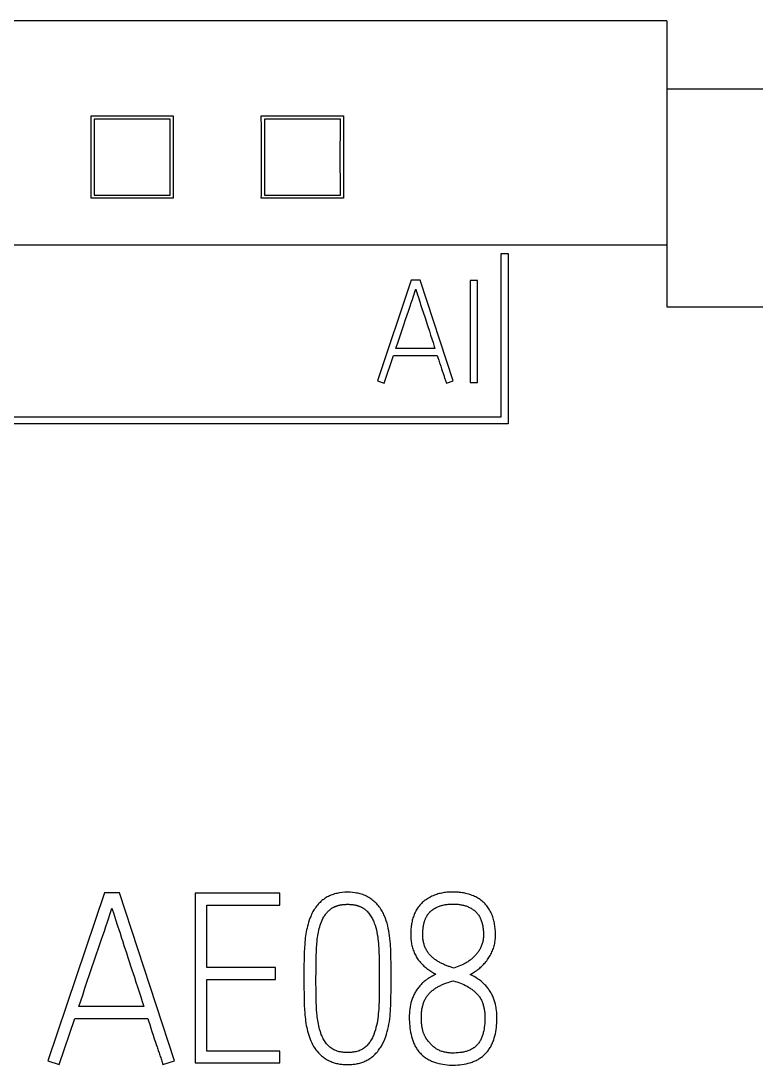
# Model space of a CAD drawing. Header units: inches. Extents: x 9000 to 22395, y 8106 to 17135.
# Drawn here: x 10374.84 to 10398.82, y 8405.34 to 8439.41 of the extents above; entities that cross this region are included whole.
import ezdxf

# ---------------------------------------------------------------- set-up
doc = ezdxf.new("R2010")
doc.units = ezdxf.units.IN
doc.header["$MEASUREMENT"] = 0
doc.layers.add('20000_FRONT_O', color=7, linetype='Continuous')
doc.layers.add('20500_FRONT_O_LABELING', color=7, linetype='Continuous')

msp = doc.modelspace()

# ---------------------------------------------------------------- linework, layer by layer
at = {"layer": '20000_FRONT_O', "linetype": 'Continuous'}
for p, q in [((10395.91, 8439.41), (10305.705, 8439.41)), ((10395.91, 8439.41), (10395.91, 8430.079)), ((10395.91, 8437.188), (10400.798, 8437.188)), ((10377.13, 8435.916), (10377.128, 8436.308)), ((10377.128, 8436.308), (10379.81, 8436.308)), ((10379.81, 8436.308), (10379.81, 8436.197)), ((10382.684, 8435.916), (10382.682, 8436.308)), ((10382.682, 8436.308), (10385.365, 8436.308)), ((10385.365, 8436.308), (10385.364, 8436.197)), ((10377.131, 8435.518), (10377.13, 8435.916)), ((10377.23, 8436.204), (10377.231, 8436.103)), ((10379.708, 8436.204), (10377.23, 8436.204)), ((10377.231, 8436.103), (10377.232, 8435.901)), ((10379.81, 8436.197), (10379.808, 8435.802)), ((10382.685, 8435.518), (10382.684, 8435.916)), ((10382.785, 8436.204), (10382.786, 8436.002)), ((10385.262, 8436.204), (10382.785, 8436.204)), ((10385.364, 8436.197), (10385.363, 8435.802)), ((10379.705, 8435.592), (10379.706, 8435.901)), ((10379.808, 8435.802), (10379.807, 8435.341)), ((10385.26, 8435.592), (10385.261, 8435.901)), ((10385.363, 8435.802), (10385.362, 8435.341)), ((10377.131, 8435.056), (10377.131, 8435.518)), ((10379.807, 8435.341), (10379.807, 8434.877)), ((10382.686, 8435.056), (10382.685, 8435.518)), ((10385.362, 8435.341), (10385.361, 8434.877)), ((10377.131, 8434.592), (10377.131, 8435.056)), ((10382.686, 8434.592), (10382.686, 8435.056)), ((10377.13, 8434.131), (10377.131, 8434.592)), ((10379.807, 8434.877), (10379.807, 8434.415)), ((10382.684, 8434.131), (10382.686, 8434.592)), ((10385.361, 8434.877), (10385.362, 8434.415)), ((10377.233, 8434.341), (10377.232, 8434.032)), ((10379.807, 8434.415), (10379.809, 8434.017)), ((10382.787, 8434.341), (10382.786, 8434.032)), ((10385.362, 8434.415), (10385.363, 8434.017)), ((10377.128, 8433.736), (10377.13, 8434.131)), ((10379.708, 8433.729), (10379.707, 8433.931)), ((10379.809, 8434.017), (10379.81, 8433.625)), ((10382.683, 8433.736), (10382.684, 8434.131)), ((10385.262, 8433.729), (10385.261, 8433.931)), ((10385.363, 8434.017), (10385.365, 8433.625)), ((10377.128, 8433.625), (10377.128, 8433.736)), ((10379.81, 8433.625), (10377.128, 8433.625)), ((10377.23, 8433.729), (10379.708, 8433.729)), ((10382.682, 8433.625), (10382.683, 8433.736)), ((10385.365, 8433.625), (10382.682, 8433.625)), ((10382.785, 8433.729), (10385.262, 8433.729)), ((10395.91, 8432.087), (10305.705, 8432.087)), ((10390.511, 8426.49), (10390.511, 8431.822)), ((10390.511, 8431.822), (10390.733, 8431.822)), ((10390.733, 8431.822), (10390.733, 8426.268)), ((10395.91, 8430.079), (10400.798, 8430.079)), ((10341.41, 8426.49), (10390.511, 8426.49)), ((10390.733, 8426.268), (10341.187, 8426.268))]:
    msp.add_line(p, q, dxfattribs=at)
for points in [[(10379.706, 8435.901), (10379.707, 8436.103), (10379.708, 8436.204)], [(10382.786, 8436.002), (10382.787, 8435.798), (10382.787, 8435.592), (10382.788, 8435.385), (10382.788, 8435.176), (10382.788, 8434.966), (10382.788, 8434.757), (10382.788, 8434.548), (10382.787, 8434.341)], [(10385.261, 8435.901), (10385.262, 8436.103), (10385.262, 8436.204)], [(10377.232, 8435.901), (10377.233, 8435.592), (10377.233, 8435.385), (10377.234, 8435.176), (10377.234, 8434.966), (10377.234, 8434.757), (10377.233, 8434.548), (10377.233, 8434.341)], [(10379.707, 8433.931), (10379.706, 8434.134), (10379.705, 8434.341), (10379.705, 8434.548), (10379.705, 8434.757), (10379.705, 8434.966), (10379.705, 8435.176), (10379.705, 8435.385), (10379.705, 8435.592)], [(10385.261, 8433.931), (10385.26, 8434.134), (10385.26, 8434.341), (10385.259, 8434.548), (10385.259, 8434.757), (10385.259, 8434.966), (10385.259, 8435.176), (10385.259, 8435.385), (10385.26, 8435.592)], [(10377.232, 8434.032), (10377.231, 8433.83), (10377.23, 8433.729)], [(10382.786, 8434.032), (10382.785, 8433.83), (10382.785, 8433.729)]]:
    msp.add_lwpolyline(points, dxfattribs=at)
at = {"layer": '20500_FRONT_O_LABELING', "linetype": 'Continuous'}
for p, q in [((10387.572, 8430.949), (10386.468, 8427.663)), ((10387.868, 8430.949), (10387.572, 8430.949)), ((10388.945, 8427.663), (10387.868, 8430.949)), ((10389.5, 8430.936), (10389.5, 8427.612)), ((10389.73, 8430.936), (10389.5, 8430.936)), ((10389.73, 8427.612), (10389.73, 8430.936)), ((10387.647, 8430.433), (10387.702, 8430.598)), ((10387.702, 8430.598), (10387.72, 8430.653)), ((10387.72, 8430.653), (10387.737, 8430.6)), ((10387.737, 8430.6), (10387.754, 8430.547)), ((10387.754, 8430.547), (10387.78, 8430.468)), ((10387.537, 8430.102), (10387.574, 8430.212)), ((10387.574, 8430.212), (10387.611, 8430.322)), ((10387.611, 8430.322), (10387.647, 8430.433)), ((10387.387, 8429.662), (10387.481, 8429.937)), ((10387.481, 8429.937), (10387.537, 8430.102)), ((10387.92, 8430.029), (10387.961, 8429.905)), ((10387.961, 8429.905), (10388.022, 8429.719)), ((10387.276, 8429.332), (10387.331, 8429.497)), ((10387.331, 8429.497), (10387.387, 8429.662)), ((10388.022, 8429.719), (10388.103, 8429.471)), ((10388.103, 8429.471), (10388.164, 8429.284)), ((10387.165, 8429.001), (10387.22, 8429.167)), ((10387.22, 8429.167), (10387.276, 8429.332)), ((10388.164, 8429.284), (10388.204, 8429.16)), ((10388.204, 8429.16), (10388.245, 8429.036)), ((10387.073, 8428.726), (10387.165, 8429.001)), ((10388.245, 8429.036), (10388.285, 8428.912)), ((10386.69, 8427.589), (10386.994, 8428.49)), ((10386.994, 8428.49), (10388.423, 8428.49)), ((10388.344, 8428.726), (10387.073, 8428.726)), ((10388.423, 8428.49), (10388.441, 8428.432)), ((10388.441, 8428.432), (10388.469, 8428.344)), ((10388.469, 8428.344), (10388.496, 8428.257)), ((10388.534, 8428.14), (10388.563, 8428.053)), ((10388.563, 8428.053), (10388.582, 8427.995)), ((10388.582, 8427.995), (10388.602, 8427.937)), ((10386.468, 8427.663), (10386.69, 8427.589)), ((10388.719, 8427.589), (10388.945, 8427.663)), ((10389.5, 8427.612), (10389.73, 8427.612)), ((10377.563, 8410.956), (10375.722, 8405.479)), ((10378.056, 8410.956), (10377.563, 8410.956)), ((10379.851, 8405.479), (10378.056, 8410.956)), ((10380.521, 8410.948), (10380.521, 8405.41)), ((10383.287, 8410.948), (10380.521, 8410.948)), ((10383.287, 8410.556), (10383.287, 8410.948)), ((10377.661, 8410.014), (10377.785, 8410.388)), ((10377.785, 8410.388), (10377.81, 8410.463)), ((10377.81, 8410.463), (10377.831, 8410.397)), ((10377.831, 8410.397), (10377.86, 8410.309)), ((10380.906, 8408.522), (10380.906, 8410.556)), ((10380.906, 8410.556), (10383.287, 8410.556)), ((10377.86, 8410.309), (10377.895, 8410.198)), ((10377.895, 8410.198), (10377.93, 8410.088)), ((10377.93, 8410.088), (10377.995, 8409.883)), ((10377.511, 8409.566), (10377.561, 8409.715)), ((10377.561, 8409.715), (10377.611, 8409.865)), ((10377.611, 8409.865), (10377.661, 8410.014)), ((10377.995, 8409.883), (10378.072, 8409.644)), ((10377.461, 8409.416), (10377.511, 8409.566)), ((10378.072, 8409.644), (10378.123, 8409.484)), ((10378.201, 8409.245), (10378.279, 8409.006)), ((10377.156, 8408.521), (10377.232, 8408.745)), ((10377.232, 8408.745), (10377.308, 8408.969)), ((10378.332, 8408.846), (10378.462, 8408.447)), ((10377.081, 8408.297), (10377.156, 8408.521)), ((10378.462, 8408.447), (10378.54, 8408.208)), ((10383.141, 8408.522), (10380.906, 8408.522)), ((10383.141, 8408.137), (10383.141, 8408.522)), ((10376.93, 8407.848), (10377.005, 8408.073)), ((10377.005, 8408.073), (10377.081, 8408.297)), ((10378.54, 8408.208), (10378.592, 8408.049)), ((10378.592, 8408.049), (10378.644, 8407.889)), ((10380.906, 8405.794), (10380.906, 8408.137)), ((10380.906, 8408.137), (10383.141, 8408.137)), ((10376.855, 8407.624), (10376.93, 8407.848)), ((10378.644, 8407.889), (10378.696, 8407.729)), ((10378.696, 8407.729), (10378.748, 8407.57)), ((10376.731, 8407.25), (10376.855, 8407.624)), ((10378.748, 8407.57), (10378.799, 8407.41)), ((10378.799, 8407.41), (10378.85, 8407.25)), ((10378.85, 8407.25), (10376.731, 8407.25)), ((10376.092, 8405.356), (10376.6, 8406.858)), ((10376.6, 8406.858), (10378.981, 8406.858)), ((10378.981, 8406.858), (10379.005, 8406.78)), ((10379.005, 8406.78), (10379.041, 8406.664)), ((10379.041, 8406.664), (10379.078, 8406.548)), ((10379.078, 8406.548), (10379.115, 8406.432)), ((10379.115, 8406.432), (10379.152, 8406.316)), ((10379.152, 8406.316), (10379.19, 8406.201)), ((10379.19, 8406.201), (10379.228, 8406.085)), ((10379.228, 8406.085), (10379.254, 8406.009)), ((10379.254, 8406.009), (10379.28, 8405.932)), ((10383.287, 8405.794), (10380.906, 8405.794)), ((10383.287, 8405.41), (10383.287, 8405.794)), ((10375.722, 8405.479), (10376.092, 8405.356)), ((10379.474, 8405.356), (10379.851, 8405.479)), ((10380.521, 8405.41), (10383.287, 8405.41))]:
    msp.add_line(p, q, dxfattribs=at)
for points in [[(10387.78, 8430.468), (10387.797, 8430.415), (10387.86, 8430.215)], [(10387.86, 8430.215), (10387.88, 8430.153), (10387.92, 8430.029)], [(10388.285, 8428.912), (10388.325, 8428.788), (10388.344, 8428.726)], [(10388.496, 8428.257), (10388.506, 8428.227), (10388.534, 8428.14)], [(10388.602, 8427.937), (10388.611, 8427.908), (10388.621, 8427.879), (10388.642, 8427.821)], [(10388.642, 8427.821), (10388.652, 8427.792), (10388.662, 8427.763), (10388.672, 8427.734), (10388.681, 8427.705), (10388.691, 8427.676), (10388.7, 8427.647), (10388.71, 8427.618), (10388.719, 8427.589)], [(10386.913, 8408.624), (10386.913, 8408.709), (10386.912, 8408.793), (10386.91, 8408.878), (10386.908, 8408.963), (10386.905, 8409.048), (10386.902, 8409.132), (10386.897, 8409.217), (10386.891, 8409.301), (10386.883, 8409.385), (10386.875, 8409.469), (10386.864, 8409.553), (10386.853, 8409.636), (10386.839, 8409.719), (10386.822, 8409.802), (10386.804, 8409.884), (10386.782, 8409.966), (10386.757, 8410.047), (10386.729, 8410.128), (10386.698, 8410.207), (10386.681, 8410.246), (10386.663, 8410.284), (10386.643, 8410.322), (10386.623, 8410.359), (10386.601, 8410.395), (10386.578, 8410.431), (10386.554, 8410.466), (10386.529, 8410.501), (10386.503, 8410.534), (10386.476, 8410.567), (10386.448, 8410.598), (10386.418, 8410.629), (10386.388, 8410.659), (10386.357, 8410.687), (10386.324, 8410.715), (10386.291, 8410.741), (10386.256, 8410.766), (10386.221, 8410.789), (10386.185, 8410.811), (10386.148, 8410.832), (10386.11, 8410.851), (10386.071, 8410.869), (10386.032, 8410.886), (10385.992, 8410.901), (10385.952, 8410.914), (10385.911, 8410.927), (10385.869, 8410.937), (10385.828, 8410.947), (10385.786, 8410.955), (10385.744, 8410.962), (10385.66, 8410.972), (10385.575, 8410.978), (10385.49, 8410.979), (10385.405, 8410.977), (10385.32, 8410.97), (10385.236, 8410.959), (10385.194, 8410.952), (10385.153, 8410.944), (10385.111, 8410.934), (10385.07, 8410.923), (10385.03, 8410.91), (10384.989, 8410.896), (10384.95, 8410.881), (10384.91, 8410.864), (10384.872, 8410.846), (10384.834, 8410.826), (10384.798, 8410.804), (10384.762, 8410.782), (10384.727, 8410.758), (10384.693, 8410.732), (10384.66, 8410.706), (10384.628, 8410.678), (10384.597, 8410.649), (10384.567, 8410.618), (10384.538, 8410.587), (10384.511, 8410.555), (10384.484, 8410.522), (10384.458, 8410.488), (10384.434, 8410.454), (10384.41, 8410.419), (10384.388, 8410.383), (10384.367, 8410.347), (10384.346, 8410.309), (10384.327, 8410.271), (10384.31, 8410.233), (10384.293, 8410.193)], [(10389.498, 8408.298), (10389.534, 8408.318), (10389.57, 8408.339), (10389.605, 8408.361), (10389.64, 8408.383), (10389.674, 8408.406), (10389.708, 8408.43), (10389.741, 8408.455), (10389.773, 8408.48), (10389.805, 8408.507), (10389.836, 8408.534), (10389.866, 8408.562), (10389.896, 8408.59), (10389.925, 8408.62), (10389.953, 8408.65), (10389.981, 8408.682), (10390.008, 8408.714), (10390.034, 8408.747), (10390.059, 8408.78), (10390.083, 8408.814), (10390.106, 8408.849), (10390.128, 8408.884), (10390.149, 8408.92), (10390.169, 8408.957), (10390.188, 8408.994), (10390.206, 8409.032), (10390.223, 8409.07), (10390.238, 8409.108), (10390.252, 8409.147), (10390.265, 8409.187), (10390.277, 8409.227), (10390.287, 8409.267), (10390.295, 8409.308), (10390.303, 8409.349), (10390.309, 8409.39), (10390.313, 8409.431), (10390.317, 8409.473), (10390.32, 8409.514), (10390.321, 8409.556), (10390.321, 8409.598), (10390.321, 8409.639), (10390.319, 8409.681), (10390.317, 8409.723), (10390.314, 8409.764), (10390.31, 8409.805), (10390.305, 8409.847), (10390.3, 8409.888), (10390.294, 8409.929), (10390.286, 8409.97), (10390.278, 8410.011), (10390.269, 8410.052), (10390.258, 8410.092), (10390.247, 8410.133), (10390.234, 8410.172), (10390.22, 8410.212), (10390.205, 8410.251), (10390.188, 8410.289), (10390.171, 8410.327), (10390.152, 8410.364), (10390.131, 8410.401), (10390.109, 8410.436), (10390.086, 8410.471), (10390.061, 8410.505), (10390.035, 8410.538), (10390.008, 8410.57), (10389.979, 8410.6), (10389.949, 8410.63), (10389.918, 8410.659), (10389.886, 8410.686), (10389.853, 8410.713), (10389.82, 8410.738), (10389.785, 8410.762), (10389.749, 8410.784), (10389.712, 8410.806), (10389.675, 8410.826), (10389.637, 8410.845), (10389.599, 8410.862), (10389.56, 8410.878), (10389.52, 8410.893), (10389.481, 8410.907), (10389.44, 8410.919), (10389.4, 8410.931), (10389.359, 8410.941), (10389.318, 8410.95), (10389.277, 8410.958), (10389.235, 8410.965), (10389.193, 8410.971), (10389.152, 8410.976), (10389.11, 8410.98), (10389.068, 8410.983), (10389.027, 8410.985), (10388.985, 8410.986), (10388.943, 8410.987), (10388.901, 8410.987), (10388.859, 8410.986), (10388.817, 8410.984), (10388.775, 8410.981), (10388.733, 8410.977), (10388.691, 8410.973), (10388.649, 8410.967), (10388.608, 8410.96), (10388.567, 8410.952), (10388.526, 8410.944), (10388.485, 8410.934), (10388.445, 8410.923), (10388.405, 8410.911), (10388.365, 8410.897), (10388.326, 8410.882), (10388.287, 8410.866), (10388.249, 8410.849), (10388.211, 8410.831), (10388.174, 8410.811), (10388.137, 8410.791), (10388.101, 8410.769), (10388.066, 8410.745), (10388.032, 8410.721), (10387.998, 8410.695), (10387.965, 8410.668), (10387.933, 8410.64)], [(10384.466, 8408.329), (10384.467, 8408.565), (10384.468, 8408.683), (10384.47, 8408.801), (10384.473, 8408.919), (10384.477, 8409.036), (10384.483, 8409.154), (10384.492, 8409.272), (10384.502, 8409.389), (10384.509, 8409.448), (10384.516, 8409.506), (10384.525, 8409.565), (10384.534, 8409.623), (10384.545, 8409.681), (10384.557, 8409.738), (10384.57, 8409.795), (10384.586, 8409.852), (10384.602, 8409.909), (10384.621, 8409.964), (10384.643, 8410.019), (10384.666, 8410.073), (10384.693, 8410.126), (10384.722, 8410.177), (10384.737, 8410.202), (10384.754, 8410.226), (10384.771, 8410.25), (10384.788, 8410.274), (10384.807, 8410.297), (10384.826, 8410.319), (10384.846, 8410.341), (10384.866, 8410.363)], [(10384.866, 8410.363), (10384.878, 8410.375), (10384.89, 8410.386), (10384.902, 8410.397), (10384.915, 8410.408), (10384.928, 8410.418), (10384.941, 8410.429), (10384.954, 8410.438), (10384.968, 8410.448), (10384.981, 8410.457), (10384.995, 8410.466), (10385.009, 8410.474), (10385.024, 8410.482), (10385.039, 8410.49), (10385.054, 8410.497), (10385.069, 8410.505), (10385.084, 8410.511), (10385.099, 8410.518), (10385.115, 8410.524), (10385.13, 8410.53), (10385.146, 8410.535), (10385.162, 8410.54), (10385.178, 8410.545), (10385.194, 8410.549), (10385.21, 8410.554), (10385.226, 8410.557), (10385.242, 8410.561), (10385.258, 8410.564), (10385.275, 8410.568), (10385.291, 8410.57), (10385.308, 8410.573), (10385.324, 8410.575), (10385.341, 8410.577), (10385.357, 8410.579), (10385.374, 8410.581), (10385.39, 8410.582), (10385.407, 8410.583), (10385.423, 8410.584), (10385.44, 8410.585), (10385.456, 8410.586), (10385.473, 8410.586), (10385.489, 8410.586), (10385.506, 8410.586), (10385.522, 8410.586), (10385.538, 8410.586), (10385.555, 8410.585), (10385.571, 8410.584), (10385.588, 8410.583), (10385.604, 8410.582), (10385.621, 8410.581), (10385.637, 8410.579), (10385.654, 8410.577), (10385.67, 8410.575), (10385.686, 8410.573), (10385.703, 8410.57), (10385.719, 8410.567), (10385.736, 8410.564), (10385.752, 8410.561), (10385.768, 8410.557), (10385.784, 8410.553), (10385.801, 8410.549), (10385.816, 8410.544), (10385.832, 8410.54), (10385.848, 8410.534), (10385.864, 8410.529), (10385.879, 8410.523), (10385.895, 8410.517), (10385.91, 8410.511), (10385.925, 8410.504), (10385.94, 8410.497), (10385.955, 8410.49), (10385.97, 8410.482), (10385.985, 8410.474), (10385.999, 8410.465), (10386.013, 8410.456), (10386.027, 8410.447), (10386.041, 8410.438), (10386.054, 8410.428), (10386.068, 8410.418), (10386.081, 8410.408), (10386.093, 8410.397), (10386.106, 8410.386), (10386.118, 8410.374), (10386.13, 8410.363)], [(10386.13, 8410.363), (10386.156, 8410.334), (10386.181, 8410.305), (10386.204, 8410.275), (10386.227, 8410.244), (10386.248, 8410.212), (10386.268, 8410.18), (10386.287, 8410.147), (10386.305, 8410.113), (10386.323, 8410.079), (10386.339, 8410.045), (10386.354, 8410.01), (10386.368, 8409.974), (10386.394, 8409.902), (10386.416, 8409.829), (10386.436, 8409.755), (10386.452, 8409.681), (10386.466, 8409.606), (10386.478, 8409.53), (10386.488, 8409.455), (10386.496, 8409.379), (10386.503, 8409.302), (10386.509, 8409.226), (10386.513, 8409.15), (10386.517, 8409.073), (10386.52, 8408.997), (10386.522, 8408.92), (10386.524, 8408.844), (10386.526, 8408.768), (10386.527, 8408.692), (10386.528, 8408.616), (10386.529, 8408.539), (10386.53, 8408.463), (10386.53, 8408.387), (10386.531, 8408.311), (10386.531, 8408.235), (10386.531, 8408.159)], [(10387.933, 8410.64), (10387.905, 8410.613), (10387.877, 8410.584), (10387.851, 8410.555), (10387.826, 8410.524), (10387.802, 8410.493), (10387.78, 8410.46), (10387.758, 8410.427), (10387.738, 8410.394), (10387.719, 8410.359), (10387.701, 8410.324), (10387.684, 8410.288), (10387.669, 8410.252), (10387.655, 8410.215), (10387.641, 8410.178), (10387.629, 8410.141), (10387.618, 8410.103), (10387.608, 8410.064), (10387.599, 8410.026), (10387.591, 8409.987), (10387.584, 8409.948), (10387.577, 8409.909), (10387.572, 8409.87), (10387.567, 8409.831), (10387.564, 8409.791), (10387.561, 8409.752), (10387.558, 8409.713), (10387.557, 8409.674), (10387.556, 8409.635), (10387.555, 8409.595), (10387.556, 8409.556), (10387.557, 8409.517), (10387.559, 8409.478), (10387.562, 8409.439), (10387.566, 8409.399), (10387.571, 8409.36), (10387.577, 8409.321), (10387.584, 8409.282), (10387.592, 8409.243), (10387.602, 8409.205), (10387.613, 8409.167), (10387.624, 8409.129), (10387.637, 8409.091), (10387.652, 8409.054), (10387.667, 8409.018), (10387.683, 8408.982), (10387.7, 8408.946), (10387.719, 8408.911), (10387.738, 8408.877), (10387.759, 8408.843), (10387.781, 8408.81), (10387.803, 8408.777), (10387.827, 8408.746), (10387.851, 8408.715), (10387.877, 8408.685), (10387.903, 8408.656), (10387.931, 8408.628), (10387.959, 8408.6), (10387.988, 8408.573), (10388.017, 8408.547), (10388.048, 8408.522), (10388.079, 8408.497), (10388.11, 8408.473), (10388.142, 8408.45), (10388.175, 8408.428), (10388.208, 8408.406), (10388.242, 8408.384), (10388.276, 8408.364), (10388.311, 8408.344), (10388.345, 8408.324), (10388.38, 8408.305)], [(10387.948, 8409.577), (10387.948, 8409.616), (10387.949, 8409.636), (10387.949, 8409.655), (10387.95, 8409.674), (10387.951, 8409.694), (10387.952, 8409.713), (10387.954, 8409.733), (10387.955, 8409.752), (10387.957, 8409.771), (10387.959, 8409.791), (10387.961, 8409.81), (10387.964, 8409.829), (10387.966, 8409.848), (10387.969, 8409.867), (10387.973, 8409.886), (10387.976, 8409.905), (10387.98, 8409.924), (10387.984, 8409.943), (10387.988, 8409.962), (10387.993, 8409.981), (10387.998, 8409.999), (10388.003, 8410.018), (10388.009, 8410.036), (10388.015, 8410.055), (10388.021, 8410.073), (10388.028, 8410.091), (10388.035, 8410.109), (10388.043, 8410.127), (10388.051, 8410.145), (10388.059, 8410.162), (10388.068, 8410.179), (10388.077, 8410.196), (10388.087, 8410.213), (10388.097, 8410.23), (10388.108, 8410.246), (10388.119, 8410.262), (10388.131, 8410.277), (10388.143, 8410.293), (10388.155, 8410.307), (10388.168, 8410.322), (10388.181, 8410.336), (10388.188, 8410.343), (10388.195, 8410.35), (10388.203, 8410.356), (10388.21, 8410.363)], [(10388.21, 8410.363), (10388.233, 8410.382), (10388.256, 8410.4), (10388.28, 8410.418), (10388.305, 8410.434), (10388.33, 8410.45), (10388.355, 8410.465), (10388.381, 8410.478), (10388.408, 8410.491), (10388.435, 8410.503), (10388.462, 8410.515), (10388.49, 8410.525), (10388.517, 8410.535), (10388.546, 8410.543), (10388.574, 8410.551), (10388.603, 8410.558), (10388.631, 8410.565), (10388.66, 8410.571), (10388.689, 8410.576), (10388.718, 8410.58), (10388.747, 8410.584), (10388.777, 8410.587), (10388.806, 8410.59), (10388.836, 8410.592), (10388.865, 8410.594), (10388.895, 8410.595), (10388.924, 8410.595), (10388.954, 8410.595), (10388.983, 8410.594), (10389.013, 8410.593), (10389.042, 8410.591), (10389.101, 8410.586), (10389.131, 8410.582), (10389.16, 8410.579), (10389.189, 8410.574), (10389.218, 8410.569), (10389.247, 8410.562), (10389.276, 8410.556), (10389.305, 8410.548), (10389.333, 8410.54), (10389.362, 8410.531), (10389.39, 8410.521), (10389.417, 8410.51), (10389.444, 8410.498), (10389.471, 8410.486), (10389.498, 8410.473), (10389.524, 8410.459), (10389.549, 8410.443), (10389.574, 8410.427), (10389.598, 8410.411), (10389.622, 8410.393), (10389.645, 8410.374), (10389.667, 8410.354), (10389.688, 8410.334), (10389.709, 8410.312), (10389.728, 8410.29), (10389.747, 8410.267), (10389.764, 8410.243), (10389.78, 8410.218), (10389.796, 8410.193), (10389.81, 8410.167), (10389.823, 8410.14), (10389.835, 8410.113), (10389.846, 8410.086), (10389.857, 8410.058), (10389.866, 8410.03), (10389.875, 8410.001), (10389.883, 8409.973), (10389.89, 8409.944), (10389.897, 8409.916), (10389.903, 8409.887), (10389.908, 8409.857), (10389.913, 8409.828), (10389.917, 8409.799), (10389.921, 8409.77), (10389.924, 8409.74), (10389.926, 8409.711), (10389.928, 8409.681), (10389.929, 8409.652), (10389.93, 8409.622), (10389.93, 8409.593), (10389.929, 8409.563), (10389.928, 8409.534), (10389.926, 8409.504), (10389.924, 8409.475), (10389.92, 8409.446), (10389.916, 8409.417), (10389.91, 8409.388), (10389.904, 8409.359), (10389.897, 8409.33), (10389.888, 8409.302), (10389.879, 8409.274), (10389.869, 8409.246), (10389.858, 8409.218), (10389.846, 8409.191), (10389.834, 8409.164), (10389.82, 8409.138), (10389.806, 8409.112), (10389.791, 8409.087), (10389.775, 8409.062), (10389.758, 8409.037), (10389.741, 8409.013), (10389.723, 8408.99), (10389.705, 8408.967), (10389.686, 8408.944), (10389.666, 8408.922), (10389.646, 8408.9), (10389.625, 8408.879), (10389.604, 8408.858), (10389.582, 8408.838), (10389.56, 8408.818), (10389.537, 8408.799), (10389.514, 8408.78), (10389.491, 8408.762), (10389.467, 8408.745), (10389.443, 8408.727), (10389.418, 8408.711), (10389.393, 8408.695), (10389.367, 8408.679), (10389.342, 8408.664), (10389.316, 8408.65), (10389.29, 8408.636), (10389.263, 8408.622), (10389.237, 8408.609), (10389.21, 8408.597), (10389.183, 8408.585), (10389.128, 8408.563), (10389.072, 8408.542), (10389.015, 8408.523), (10388.958, 8408.506)], [(10384.293, 8410.193), (10384.268, 8410.131), (10384.246, 8410.068), (10384.225, 8410.005), (10384.206, 8409.942), (10384.189, 8409.878), (10384.173, 8409.813), (10384.159, 8409.749), (10384.147, 8409.684), (10384.135, 8409.619), (10384.125, 8409.553), (10384.117, 8409.487), (10384.109, 8409.422), (10384.102, 8409.356), (10384.097, 8409.289), (10384.088, 8409.157), (10384.082, 8409.024), (10384.078, 8408.891), (10384.075, 8408.758), (10384.073, 8408.626), (10384.072, 8408.493), (10384.072, 8408.36), (10384.072, 8408.227), (10384.072, 8408.094), (10384.074, 8407.828)], [(10377.308, 8408.969), (10377.359, 8409.118), (10377.461, 8409.416)], [(10378.123, 8409.484), (10378.149, 8409.404), (10378.201, 8409.245)], [(10388.958, 8408.506), (10388.902, 8408.524), (10388.873, 8408.533), (10388.846, 8408.542), (10388.818, 8408.552), (10388.79, 8408.562), (10388.762, 8408.572), (10388.735, 8408.583), (10388.708, 8408.594), (10388.68, 8408.605), (10388.653, 8408.616), (10388.627, 8408.628), (10388.6, 8408.641), (10388.573, 8408.654), (10388.547, 8408.667), (10388.521, 8408.681), (10388.495, 8408.695), (10388.469, 8408.709), (10388.444, 8408.724), (10388.418, 8408.74), (10388.394, 8408.756), (10388.369, 8408.773), (10388.345, 8408.79), (10388.321, 8408.808), (10388.298, 8408.826), (10388.276, 8408.845), (10388.253, 8408.864), (10388.232, 8408.885), (10388.211, 8408.905), (10388.191, 8408.927), (10388.171, 8408.949), (10388.152, 8408.972), (10388.134, 8408.995), (10388.117, 8409.019), (10388.1, 8409.044), (10388.085, 8409.069), (10388.07, 8409.094), (10388.056, 8409.12), (10388.043, 8409.147), (10388.031, 8409.174), (10388.019, 8409.201), (10388.009, 8409.228), (10387.999, 8409.256), (10387.991, 8409.285), (10387.983, 8409.313), (10387.976, 8409.342), (10387.97, 8409.371), (10387.965, 8409.4), (10387.96, 8409.429), (10387.956, 8409.459), (10387.953, 8409.488), (10387.951, 8409.518), (10387.949, 8409.547), (10387.948, 8409.577)], [(10378.279, 8409.006), (10378.305, 8408.926), (10378.332, 8408.846)], [(10384.639, 8406.342), (10384.62, 8406.398), (10384.602, 8406.454), (10384.585, 8406.511), (10384.571, 8406.568), (10384.557, 8406.625), (10384.545, 8406.683), (10384.534, 8406.741), (10384.525, 8406.799), (10384.516, 8406.857), (10384.508, 8406.915), (10384.502, 8406.974), (10384.496, 8407.032), (10384.487, 8407.15), (10384.48, 8407.267), (10384.475, 8407.385), (10384.471, 8407.503), (10384.469, 8407.621), (10384.467, 8407.739), (10384.466, 8407.857), (10384.465, 8407.975), (10384.465, 8408.093), (10384.465, 8408.211), (10384.466, 8408.329)], [(10386.392, 8405.694), (10386.422, 8405.725), (10386.45, 8405.756), (10386.478, 8405.789), (10386.504, 8405.822), (10386.529, 8405.856), (10386.553, 8405.891), (10386.577, 8405.926), (10386.599, 8405.962), (10386.64, 8406.036), (10386.677, 8406.112), (10386.711, 8406.189), (10386.741, 8406.269), (10386.768, 8406.349), (10386.792, 8406.431), (10386.812, 8406.513), (10386.83, 8406.596), (10386.846, 8406.679), (10386.86, 8406.762), (10386.871, 8406.846), (10386.881, 8406.931), (10386.888, 8407.015), (10386.895, 8407.1), (10386.9, 8407.185), (10386.904, 8407.269), (10386.907, 8407.354), (10386.909, 8407.439), (10386.911, 8407.524), (10386.912, 8407.608), (10386.913, 8407.693), (10386.914, 8407.778), (10386.915, 8407.862), (10386.915, 8407.947), (10386.916, 8408.031), (10386.916, 8408.116), (10386.916, 8408.201), (10386.916, 8408.285), (10386.915, 8408.37), (10386.913, 8408.624)], [(10386.531, 8408.159), (10386.531, 8408.006), (10386.53, 8407.93), (10386.53, 8407.854), (10386.53, 8407.778), (10386.529, 8407.702), (10386.528, 8407.626), (10386.526, 8407.55), (10386.525, 8407.474), (10386.522, 8407.398), (10386.519, 8407.321), (10386.515, 8407.245), (10386.511, 8407.169), (10386.505, 8407.093), (10386.499, 8407.017), (10386.49, 8406.94), (10386.481, 8406.864), (10386.469, 8406.788), (10386.456, 8406.712), (10386.44, 8406.637), (10386.422, 8406.562), (10386.402, 8406.487), (10386.379, 8406.413), (10386.353, 8406.34), (10386.338, 8406.304), (10386.323, 8406.269), (10386.306, 8406.234), (10386.288, 8406.199), (10386.27, 8406.165), (10386.249, 8406.132), (10386.228, 8406.1), (10386.205, 8406.068), (10386.181, 8406.038), (10386.156, 8406.008), (10386.13, 8405.979), (10386.102, 8405.952), (10386.073, 8405.927), (10386.043, 8405.903), (10386.011, 8405.88), (10385.978, 8405.86), (10385.944, 8405.841), (10385.909, 8405.825), (10385.874, 8405.81), (10385.837, 8405.797), (10385.8, 8405.786), (10385.763, 8405.776), (10385.725, 8405.768), (10385.686, 8405.762), (10385.648, 8405.757), (10385.609, 8405.753), (10385.571, 8405.75), (10385.532, 8405.748), (10385.494, 8405.748), (10385.455, 8405.748), (10385.417, 8405.75), (10385.378, 8405.753), (10385.34, 8405.757), (10385.302, 8405.762), (10385.264, 8405.769), (10385.226, 8405.777), (10385.188, 8405.787), (10385.151, 8405.798), (10385.115, 8405.811), (10385.079, 8405.826), (10385.044, 8405.843), (10385.01, 8405.862), (10384.977, 8405.882), (10384.945, 8405.904), (10384.915, 8405.928), (10384.886, 8405.953), (10384.858, 8405.98), (10384.832, 8406.009), (10384.807, 8406.038), (10384.783, 8406.069), (10384.761, 8406.1), (10384.74, 8406.133), (10384.72, 8406.166), (10384.701, 8406.2), (10384.684, 8406.234), (10384.668, 8406.27), (10384.653, 8406.305), (10384.639, 8406.342)], [(10388.052, 8408.114), (10388.024, 8408.092), (10387.997, 8408.07), (10387.971, 8408.047), (10387.945, 8408.024), (10387.92, 8408), (10387.895, 8407.975), (10387.872, 8407.949), (10387.849, 8407.923), (10387.827, 8407.897), (10387.805, 8407.869), (10387.785, 8407.842), (10387.765, 8407.813), (10387.745, 8407.784), (10387.727, 8407.755), (10387.709, 8407.725), (10387.692, 8407.695), (10387.676, 8407.664), (10387.66, 8407.633), (10387.646, 8407.602), (10387.632, 8407.57), (10387.618, 8407.538), (10387.606, 8407.505), (10387.583, 8407.44), (10387.564, 8407.373), (10387.548, 8407.306), (10387.535, 8407.238), (10387.525, 8407.169), (10387.517, 8407.101), (10387.512, 8407.031), (10387.51, 8406.962), (10387.509, 8406.893), (10387.51, 8406.823), (10387.513, 8406.754), (10387.517, 8406.685), (10387.522, 8406.616), (10387.53, 8406.547), (10387.539, 8406.479), (10387.551, 8406.411), (10387.565, 8406.343), (10387.581, 8406.275), (10387.6, 8406.208), (10387.622, 8406.142), (10387.634, 8406.11), (10387.646, 8406.077), (10387.66, 8406.045), (10387.675, 8406.013), (10387.69, 8405.982), (10387.706, 8405.951), (10387.723, 8405.921), (10387.741, 8405.891), (10387.76, 8405.862), (10387.781, 8405.833), (10387.801, 8405.805), (10387.823, 8405.778), (10387.846, 8405.752), (10387.87, 8405.726), (10387.894, 8405.702), (10387.919, 8405.678), (10387.945, 8405.655), (10387.972, 8405.633), (10387.999, 8405.611), (10388.027, 8405.591), (10388.056, 8405.571), (10388.085, 8405.552), (10388.114, 8405.534), (10388.145, 8405.517), (10388.175, 8405.501), (10388.206, 8405.485), (10388.238, 8405.471), (10388.27, 8405.457), (10388.302, 8405.444), (10388.335, 8405.432), (10388.368, 8405.421), (10388.401, 8405.411), (10388.468, 8405.392), (10388.536, 8405.377), (10388.604, 8405.365), (10388.672, 8405.355), (10388.741, 8405.348), (10388.81, 8405.343), (10388.88, 8405.34), (10388.949, 8405.339), (10389.019, 8405.341), (10389.088, 8405.345), (10389.157, 8405.35), (10389.225, 8405.358), (10389.294, 8405.369), (10389.362, 8405.382), (10389.429, 8405.398), (10389.495, 8405.417), (10389.528, 8405.428), (10389.561, 8405.44), (10389.594, 8405.452), (10389.626, 8405.466), (10389.658, 8405.48), (10389.689, 8405.495), (10389.72, 8405.511), (10389.751, 8405.528), (10389.781, 8405.546), (10389.81, 8405.564), (10389.839, 8405.584), (10389.867, 8405.604), (10389.895, 8405.625), (10389.922, 8405.647), (10389.948, 8405.67), (10389.973, 8405.693), (10389.998, 8405.717), (10390.022, 8405.742), (10390.045, 8405.768), (10390.067, 8405.795), (10390.088, 8405.822), (10390.108, 8405.85), (10390.128, 8405.879), (10390.146, 8405.909), (10390.164, 8405.939), (10390.18, 8405.969), (10390.196, 8406), (10390.211, 8406.032), (10390.225, 8406.064), (10390.238, 8406.096), (10390.251, 8406.128), (10390.262, 8406.161), (10390.283, 8406.227), (10390.302, 8406.294), (10390.317, 8406.362), (10390.33, 8406.43), (10390.341, 8406.499), (10390.35, 8406.568), (10390.357, 8406.637), (10390.362, 8406.706), (10390.366, 8406.775), (10390.368, 8406.843), (10390.368, 8406.912), (10390.367, 8406.981), (10390.363, 8407.051), (10390.357, 8407.12), (10390.348, 8407.189), (10390.342, 8407.224), (10390.336, 8407.258), (10390.321, 8407.325), (10390.303, 8407.392), (10390.281, 8407.458), (10390.257, 8407.523), (10390.229, 8407.587), (10390.214, 8407.619), (10390.198, 8407.65), (10390.182, 8407.68), (10390.164, 8407.711), (10390.147, 8407.74), (10390.128, 8407.769), (10390.108, 8407.798), (10390.088, 8407.826), (10390.068, 8407.854), (10390.046, 8407.881), (10390.024, 8407.907), (10390.001, 8407.933), (10389.977, 8407.958), (10389.953, 8407.983), (10389.928, 8408.007), (10389.902, 8408.031), (10389.876, 8408.054), (10389.849, 8408.076), (10389.794, 8408.119), (10389.738, 8408.159), (10389.68, 8408.197), (10389.62, 8408.232), (10389.56, 8408.266), (10389.498, 8408.298)], [(10387.926, 8406.58), (10387.921, 8406.609), (10387.916, 8406.638), (10387.913, 8406.668), (10387.91, 8406.697), (10387.907, 8406.726), (10387.906, 8406.756), (10387.904, 8406.785), (10387.903, 8406.814), (10387.902, 8406.873), (10387.902, 8406.902), (10387.902, 8406.932), (10387.903, 8406.961), (10387.904, 8406.99), (10387.906, 8407.02), (10387.908, 8407.049), (10387.911, 8407.078), (10387.915, 8407.108), (10387.919, 8407.137), (10387.923, 8407.166), (10387.929, 8407.196), (10387.935, 8407.225), (10387.942, 8407.254), (10387.949, 8407.282), (10387.957, 8407.311), (10387.966, 8407.339), (10387.976, 8407.367), (10387.986, 8407.395), (10387.997, 8407.422), (10388.009, 8407.449), (10388.021, 8407.475), (10388.035, 8407.501), (10388.049, 8407.527), (10388.064, 8407.552), (10388.08, 8407.577), (10388.097, 8407.6), (10388.115, 8407.624), (10388.133, 8407.646), (10388.152, 8407.669), (10388.172, 8407.69), (10388.193, 8407.711), (10388.214, 8407.731), (10388.236, 8407.751), (10388.258, 8407.77), (10388.282, 8407.788), (10388.305, 8407.806), (10388.329, 8407.823), (10388.353, 8407.84), (10388.378, 8407.856), (10388.403, 8407.871), (10388.429, 8407.886), (10388.455, 8407.901), (10388.481, 8407.915), (10388.507, 8407.928), (10388.533, 8407.941), (10388.56, 8407.954), (10388.587, 8407.966), (10388.614, 8407.977), (10388.641, 8407.989), (10388.669, 8407.999), (10388.696, 8408.01), (10388.724, 8408.02), (10388.78, 8408.039), (10388.836, 8408.057), (10388.893, 8408.074), (10388.95, 8408.09)], [(10388.38, 8408.305), (10388.365, 8408.298), (10388.349, 8408.291), (10388.333, 8408.283), (10388.318, 8408.276), (10388.302, 8408.268), (10388.287, 8408.26), (10388.272, 8408.252), (10388.256, 8408.244), (10388.241, 8408.235), (10388.226, 8408.227), (10388.211, 8408.218), (10388.196, 8408.209), (10388.181, 8408.2), (10388.167, 8408.191), (10388.152, 8408.182), (10388.138, 8408.172), (10388.123, 8408.163), (10388.109, 8408.153), (10388.094, 8408.144), (10388.08, 8408.134), (10388.066, 8408.124), (10388.052, 8408.114)], [(10388.95, 8408.09), (10389.008, 8408.072), (10389.064, 8408.053), (10389.121, 8408.033), (10389.177, 8408.012), (10389.232, 8407.989), (10389.287, 8407.965), (10389.34, 8407.939), (10389.393, 8407.911), (10389.446, 8407.882), (10389.471, 8407.866), (10389.497, 8407.85), (10389.522, 8407.833), (10389.547, 8407.816), (10389.571, 8407.798), (10389.595, 8407.779), (10389.618, 8407.76), (10389.641, 8407.741), (10389.663, 8407.72), (10389.685, 8407.699), (10389.706, 8407.678), (10389.726, 8407.656), (10389.745, 8407.633), (10389.764, 8407.61), (10389.782, 8407.586), (10389.8, 8407.562), (10389.816, 8407.537), (10389.832, 8407.512), (10389.846, 8407.486), (10389.86, 8407.46), (10389.873, 8407.433), (10389.885, 8407.405), (10389.896, 8407.378), (10389.906, 8407.35), (10389.916, 8407.322), (10389.924, 8407.293), (10389.932, 8407.264), (10389.94, 8407.235), (10389.946, 8407.206), (10389.952, 8407.177), (10389.957, 8407.147), (10389.961, 8407.117), (10389.965, 8407.087), (10389.968, 8407.057), (10389.971, 8407.027), (10389.973, 8406.997), (10389.975, 8406.937), (10389.975, 8406.877), (10389.974, 8406.816), (10389.972, 8406.756), (10389.968, 8406.696), (10389.963, 8406.637), (10389.956, 8406.577), (10389.947, 8406.518), (10389.936, 8406.458), (10389.923, 8406.4), (10389.916, 8406.37), (10389.908, 8406.341), (10389.899, 8406.312), (10389.89, 8406.284), (10389.88, 8406.255), (10389.869, 8406.227), (10389.857, 8406.2), (10389.844, 8406.172), (10389.83, 8406.146), (10389.815, 8406.119), (10389.799, 8406.094), (10389.782, 8406.069), (10389.764, 8406.045), (10389.745, 8406.021), (10389.725, 8405.999), (10389.704, 8405.978), (10389.682, 8405.957), (10389.659, 8405.938), (10389.635, 8405.919), (10389.611, 8405.902), (10389.585, 8405.885), (10389.56, 8405.87), (10389.534, 8405.856), (10389.507, 8405.842), (10389.48, 8405.83), (10389.452, 8405.818), (10389.424, 8405.807), (10389.396, 8405.797), (10389.367, 8405.788), (10389.338, 8405.78), (10389.309, 8405.773), (10389.279, 8405.766), (10389.25, 8405.76), (10389.22, 8405.754), (10389.19, 8405.75), (10389.16, 8405.746), (10389.1, 8405.739), (10389.04, 8405.735), (10388.98, 8405.733), (10388.92, 8405.732), (10388.89, 8405.733), (10388.86, 8405.734), (10388.83, 8405.736), (10388.8, 8405.739), (10388.77, 8405.742), (10388.74, 8405.747), (10388.711, 8405.752), (10388.681, 8405.757), (10388.652, 8405.764), (10388.623, 8405.771), (10388.595, 8405.78), (10388.566, 8405.789), (10388.538, 8405.799), (10388.51, 8405.81), (10388.482, 8405.823), (10388.455, 8405.836), (10388.428, 8405.85), (10388.402, 8405.865), (10388.377, 8405.882), (10388.352, 8405.899), (10388.327, 8405.917), (10388.304, 8405.936), (10388.281, 8405.955), (10388.259, 8405.976), (10388.237, 8405.997), (10388.216, 8406.018), (10388.195, 8406.04), (10388.175, 8406.062), (10388.136, 8406.108), (10388.098, 8406.156)], [(10384.074, 8407.828), (10384.075, 8407.695), (10384.076, 8407.562), (10384.078, 8407.43), (10384.083, 8407.297), (10384.089, 8407.164), (10384.098, 8407.032), (10384.104, 8406.966), (10384.111, 8406.9), (10384.119, 8406.834), (10384.128, 8406.768), (10384.138, 8406.702), (10384.15, 8406.637), (10384.163, 8406.572), (10384.177, 8406.507), (10384.193, 8406.443), (10384.211, 8406.379), (10384.23, 8406.315), (10384.251, 8406.252), (10384.274, 8406.19), (10384.298, 8406.129), (10384.326, 8406.068), (10384.356, 8406.01), (10384.389, 8405.952), (10384.425, 8405.897), (10384.464, 8405.843), (10384.506, 8405.791), (10384.55, 8405.742), (10384.596, 8405.694)], [(10388.098, 8406.156), (10388.093, 8406.162), (10388.088, 8406.169), (10388.083, 8406.176), (10388.078, 8406.183), (10388.073, 8406.19), (10388.068, 8406.197), (10388.063, 8406.204), (10388.059, 8406.212), (10388.054, 8406.219), (10388.05, 8406.226), (10388.046, 8406.234), (10388.041, 8406.241), (10388.037, 8406.249), (10388.033, 8406.256), (10388.025, 8406.271), (10388.017, 8406.287), (10388.01, 8406.302), (10388.003, 8406.318), (10387.996, 8406.333), (10387.989, 8406.349), (10387.983, 8406.365), (10387.977, 8406.381), (10387.971, 8406.397), (10387.966, 8406.414), (10387.961, 8406.43), (10387.956, 8406.446), (10387.951, 8406.463), (10387.947, 8406.479), (10387.943, 8406.496), (10387.939, 8406.513), (10387.935, 8406.529), (10387.932, 8406.546), (10387.928, 8406.563), (10387.926, 8406.58)], [(10379.28, 8405.932), (10379.293, 8405.893), (10379.306, 8405.855), (10379.32, 8405.817)], [(10379.32, 8405.817), (10379.347, 8405.74), (10379.36, 8405.702), (10379.373, 8405.664), (10379.386, 8405.625), (10379.399, 8405.587), (10379.412, 8405.548), (10379.425, 8405.51), (10379.437, 8405.471), (10379.45, 8405.433), (10379.462, 8405.394), (10379.474, 8405.356)], [(10384.596, 8405.694), (10384.623, 8405.668), (10384.65, 8405.643), (10384.678, 8405.62), (10384.706, 8405.597), (10384.736, 8405.575), (10384.766, 8405.554), (10384.796, 8405.534), (10384.827, 8405.516), (10384.859, 8405.498), (10384.892, 8405.482), (10384.925, 8405.466), (10384.958, 8405.452), (10384.992, 8405.438), (10385.027, 8405.426), (10385.061, 8405.415), (10385.096, 8405.405), (10385.132, 8405.396), (10385.167, 8405.388), (10385.203, 8405.381), (10385.239, 8405.375), (10385.276, 8405.37), (10385.312, 8405.365), (10385.348, 8405.362), (10385.385, 8405.359), (10385.421, 8405.357), (10385.457, 8405.356), (10385.494, 8405.356), (10385.53, 8405.356), (10385.566, 8405.357), (10385.603, 8405.359), (10385.639, 8405.361), (10385.676, 8405.365), (10385.712, 8405.369), (10385.748, 8405.374), (10385.784, 8405.38), (10385.82, 8405.387), (10385.856, 8405.395), (10385.891, 8405.404), (10385.926, 8405.414), (10385.961, 8405.425), (10385.995, 8405.437), (10386.029, 8405.451), (10386.062, 8405.465), (10386.096, 8405.481), (10386.128, 8405.497), (10386.16, 8405.515), (10386.191, 8405.534), (10386.222, 8405.554), (10386.252, 8405.574), (10386.282, 8405.596), (10386.311, 8405.619), (10386.339, 8405.643), (10386.366, 8405.668), (10386.392, 8405.694)]]:
    msp.add_lwpolyline(points, dxfattribs=at)

doc.saveas('drawing.dxf')
